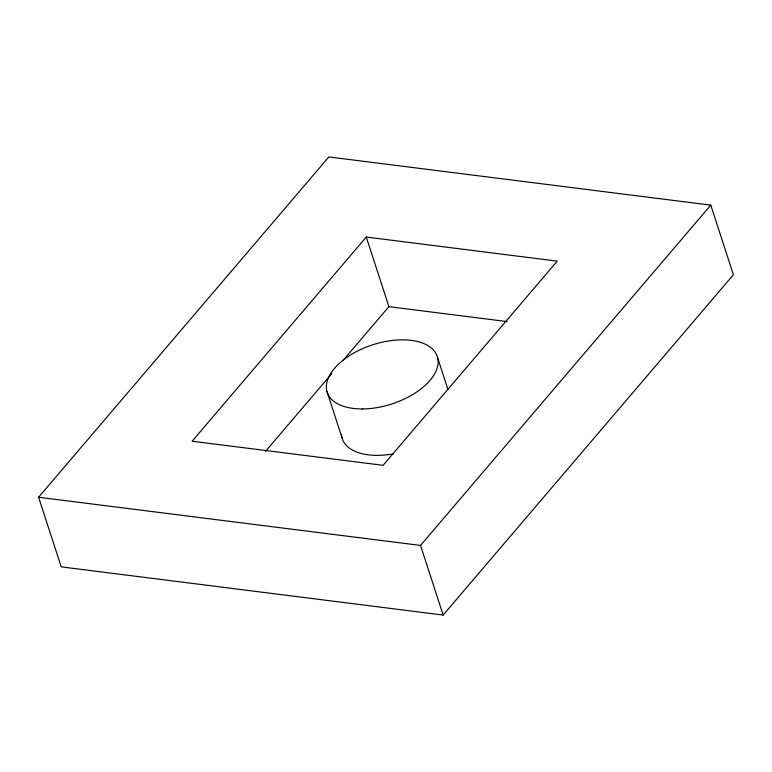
<?xml version="1.0" encoding="UTF-8"?>
<svg xmlns="http://www.w3.org/2000/svg" width="772" height="772" viewBox="0 0 772 772"><rect width="100%" height="100%" fill="white"/><g stroke="black" fill="none" stroke-linecap="round" stroke-linejoin="round"><path stroke-width="1.16" d="M38.6 497.245L328.843 156.938L710.78 205.13L733.4 274.755L443.157 615.062L61.22 566.87L38.6 497.245L420.537 545.428L710.78 205.13M366.275 237.043L192.131 441.227L383.095 465.323L557.239 261.139L366.275 237.043L388.905 306.677L342.826 360.698M265.52 451.34L331.892 373.513M388.905 306.677L507.059 321.586M437.589 357.619L447.885 389.32M420.537 545.428L443.157 615.062M326.874 391.172L341.957 437.589M393.459 453.811A57.871 31.092 -18 0 1 341.475 434.395M362.763 408.948A57.871 31.092 -18 0 0 437.319 356.664A57.871 31.092 -18 0 0 346.609 357.571A57.871 31.092 -18 0 0 362.763 408.948"/></g></svg>
